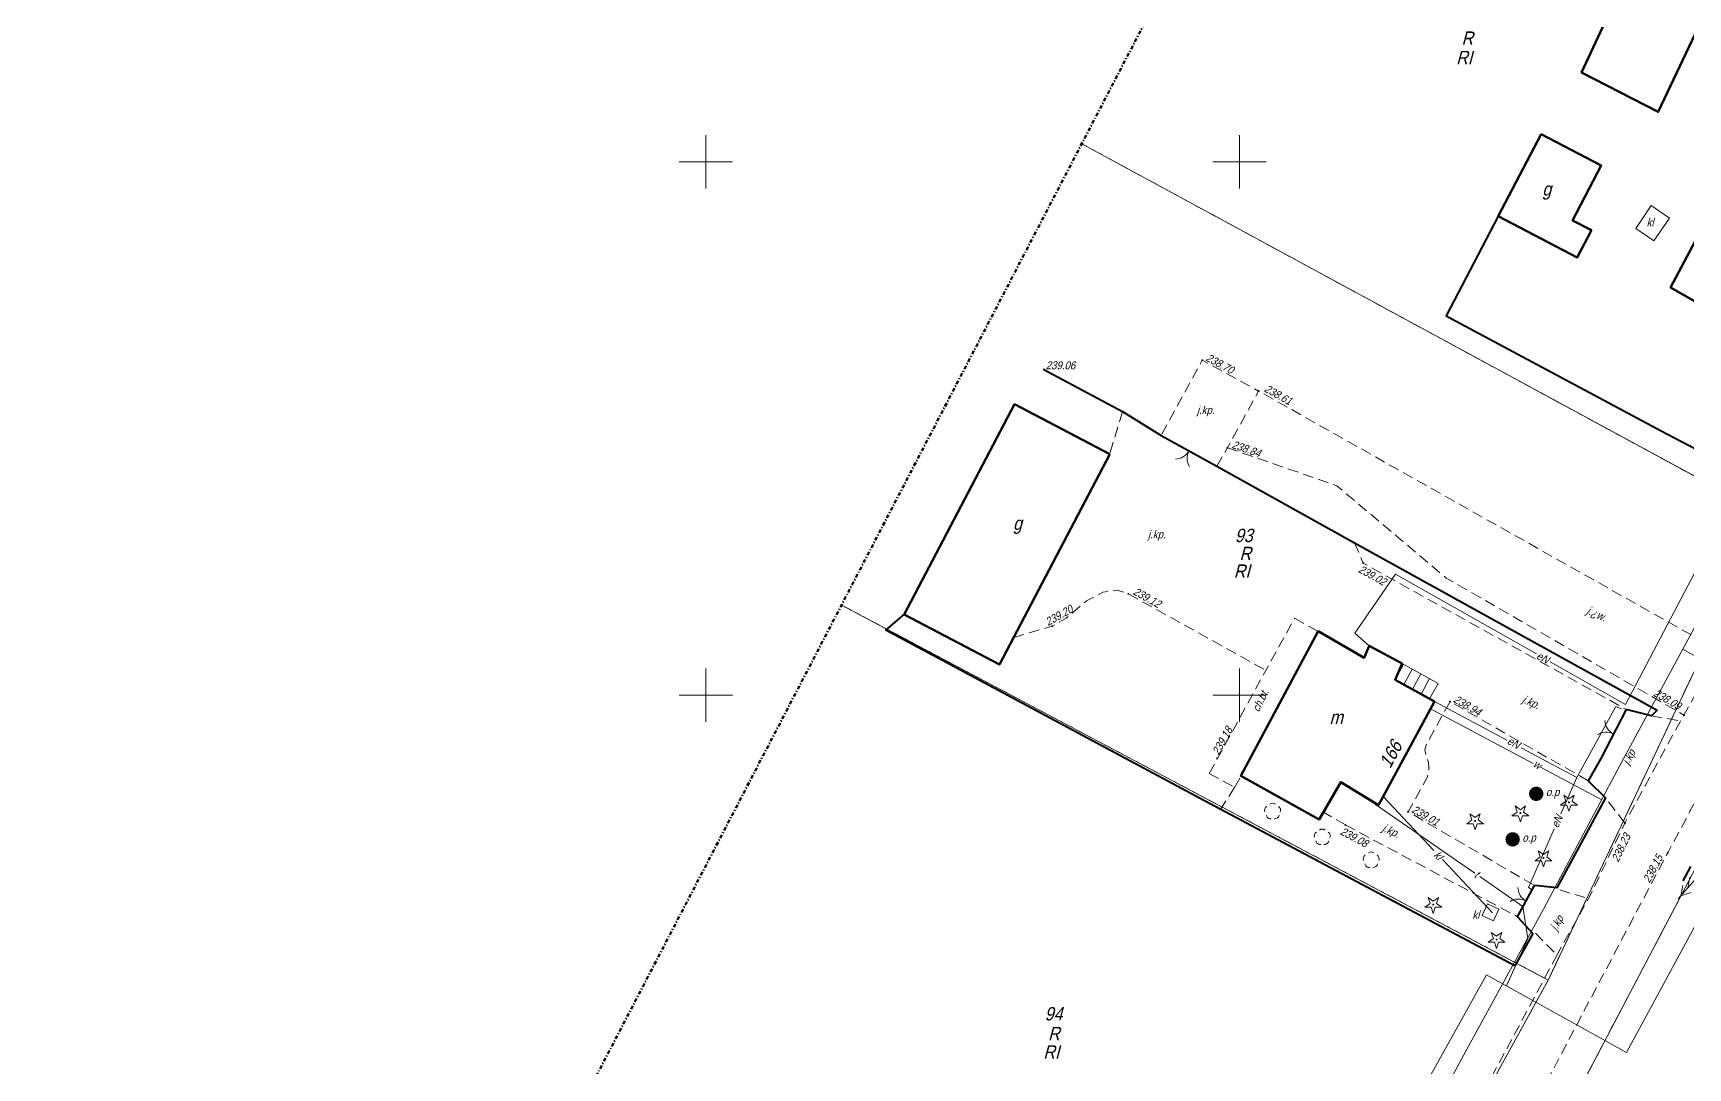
# Model space of a CAD drawing. Extents: x 7449598 to 7450455, y 5563374 to 5564952.
# Drawn here: x 7450036.9 to 7450192, y 5564465.1 to 5564562.1 of the extents above; entities that cross this region are included whole.
import ezdxf
from ezdxf.enums import TextEntityAlignment as Align

# ---------------------------------------------------------------- set-up
doc = ezdxf.new("R2010")
doc.units = 0
doc.header["$MEASUREMENT"] = 0
for name, pattern in [('216-500', [2.5, 1.5, -1]), ('218-500', [1, 0.5, -0.5]), ('420-500', [1.5, 1, -0.5]), ('DGN Style 4', [0.686427, 0.343214, -0.171607, 0, -0.171607])]:
    doc.linetypes.add(name, pattern=pattern)
for name, color, linetype, lineweight in [('61', 252, 'Continuous', 0), ('EDZPD_219', 7, 'Continuous', 0), ('EPGPO_216', 7, 'Continuous', 0), ('GUPWWZ_O', 18, 'Continuous', 13), ('GUPWZA', 7, 'Continuous', 0), ('SDRPK_420', 7, 'Continuous', 0), ('SDRPK_432', 7, 'Continuous', 0), ('SZOPO_902', 7, 'Continuous', 0), ('SZOPO_905', 7, 'Continuous', 0), ('SZZPZ_921', 7, 'Continuous', 0), ('UEEPO_585', 7, 'Continuous', 0), ('UKKPO_582', 7, 'Continuous', 0), ('UTTPO_586', 7, 'Continuous', 0), ('UWWPO_581', 7, 'Continuous', 0), ('Warstwa 1', 7, 'Continuous', 0), ('Warstwa 24', 7, 'Continuous', 0), ('Warstwa 26', 7, 'Continuous', 0), ('Warstwa 28', 7, 'Continuous', 0), ('Warstwa 29', 7, 'Continuous', 0), ('Warstwa 3', 7, 'Continuous', 0), ('Warstwa 4', 7, 'Continuous', 0), ('Warstwa 60', 7, 'Continuous', 0), ('Warstwa 8', 7, 'Continuous', 0), ('WUKPS_403', 7, 'Continuous', 0)]:
    doc.layers.add(name, color=color, linetype=linetype, lineweight=lineweight)
doc.styles.add('Style-WORKING_1250 I 0.26180', font='WORKING_1250.shx', dxfattribs={"oblique": 14.999978})

# ---------------------------------------------------------------- blocks, each defined once
blk = doc.blocks.new('PT01_18')
at = {"layer": 'Warstwa 1', "color": 30, "linetype": 'Continuous', "lineweight": 13}
for p, q in [((0.65, 0), (0, 0)), ((0.65, 0), (1.65, 0)), ((2.65, 0), (3.65, 0)), ((3.65, 0), (2.78, -0.5)), ((3.65, 0), (4.65, 0)), ((4.65, 0), (3.78, 0.5)), ((1.65, 0), (2.65, 0)), ((4.65, 0), (5, 0))]:
    blk.add_line(p, q, dxfattribs=at)
blk = doc.blocks.new('PE04_5')
at = {"layer": 'Warstwa 1', "color": 1, "linetype": 'Continuous', "lineweight": 13}
for p, q in [((0.65, 0), (0, 0)), ((0.65, 0), (1.65, 0)), ((2.65, 0), (3.65, 0)), ((3.65, 0), (4.65, 0)), ((4.65, 0), (3.78, 0.5)), ((1.65, 0), (2.65, 0)), ((4.65, 0), (3.78, -0.5)), ((4.65, 0), (5, 0))]:
    blk.add_line(p, q, dxfattribs=at)
blk = doc.blocks.new('926')
at = {"color": 0, "lineweight": -2}
for centre, radius, start, end in [((-350, 100), 400, 119.84816, 203.51949), ((0, 350), 400, 50.114, 129.886), ((350, 100), 400, 336.88451, 60.15184), ((-200, -300), 400, 187.477, 278.47884), ((200, -275), 425, 262.64593, 349.62892)]:
    blk.add_arc(centre, radius, start, end, dxfattribs=at)
blk = doc.blocks.new('905_1')
at = {"layer": 'SZOPO_905', "color": 7, "linetype": 'Continuous', "lineweight": 13}
for centre, start, end in [((-1.5, 0), 0, 60), ((1.5, 0), 120, 180)]:
    blk.add_arc(centre, 1.5, start, end, dxfattribs=at)
blk = doc.blocks.new('921')
at = {"layer": 'SZZPZ_921', "linetype": 'Continuous', "lineweight": 13}
h = blk.add_hatch(color=256, dxfattribs=at)
edge = h.paths.add_edge_path()
edge.add_arc((0, 0), 0.045, 0, 360)
at = {"layer": 'SZZPZ_921', "color": 96, "linetype": 'Continuous', "lineweight": 13}
for p, q in [((-0.3, 0.1), (-0.79, -0.26)), ((-0.49, 0.67), (-0.3, 0.1)), ((0, 0.32), (-0.49, 0.67)), ((0.49, 0.67), (0, 0.32)), ((0.3, 0.1), (0.49, 0.67)), ((0.79, -0.26), (0.3, 0.1)), ((-0.79, -0.26), (-0.19, -0.26)), ((-0.19, -0.26), (0, -0.83)), ((0, -0.83), (0.19, -0.26)), ((0.19, -0.26), (0.79, -0.26))]:
    blk.add_line(p, q, dxfattribs=at)
blk.add_circle((0, 0), 0.045, dxfattribs=at)
blk = doc.blocks.new('140_1')
at = {"layer": 'WUKPS_403', "linetype": 'Continuous', "lineweight": 13}
h = blk.add_hatch(color=256, dxfattribs=at)
edge = h.paths.add_edge_path()
edge.add_arc((0, 0), 0.045, 0, 360)
at = {"layer": 'WUKPS_403', "color": 7, "linetype": 'Continuous', "lineweight": 13}
blk.add_circle((0, 0), 0.045, dxfattribs=at)
blk = doc.blocks.new('KOLO')
blk.add_hatch(color=0).paths.add_polyline_path([(0, -5), (-1.2941, -4.82963), (-2.5, -4.33013), (-3.53553, -3.53553), (-4.33013, -2.5), (-4.82963, -1.2941), (-5, 0), (-4.82963, 1.2941), (-4.33013, 2.5), (-3.53553, 3.53553), (-2.5, 4.33013), (-1.2941, 4.82963), (0, 5), (1.2941, 4.82963), (2.5, 4.33013), (3.53553, 3.53553), (4.33013, 2.5), (4.82963, 1.2941), (5, 0), (4.82963, -1.2941), (4.33013, -2.5), (3.53553, -3.53553), (2.5, -4.33013), (1.2941, -4.82963)], flags=16)

msp = doc.modelspace()

# ---------------------------------------------------------------- linework, layer by layer
at = {"layer": 'EDZPD_219', "color": 96, "linetype": 'Continuous', "lineweight": 13}
for p, q in [((7450199.51, 5564516.82), (7450135.22, 5564551.69)), ((7450199.51, 5564516.82), (7450178.94, 5564473.31)), ((7450178.94, 5564473.31), (7450112.7, 5564508.46)), ((7450164.65, 5564430.38), (7450193.44, 5564485.1)), ((7450178.94, 5564473.31), (7450154.5, 5564428.88))]:
    msp.add_line(p, q, dxfattribs=at)
at = {"layer": 'EPGPO_216', "color": 96, "linetype": '216-500', "lineweight": 40, "flags": 128}
msp.add_lwpolyline([(7450194.61, 5564488.37), (7450193, 5564485.33), (7450191.53, 5564482.55)], dxfattribs=at)
at = {"layer": 'SDRPK_420', "color": 7, "linetype": '420-500', "lineweight": 13}
for p, q in [((7450194.97, 5564504.18), (7450151.8, 5564528.52)), ((7450139.03, 5564526.59), (7450137.85, 5564522.61)), ((7450147.17, 5564492.68), (7450155.17, 5564507.22)), ((7450188.62, 5564498.09), (7450191.33, 5564497.58)), ((7450147.17, 5564492.68), (7450148.57, 5564491.91)), ((7450159.93, 5564487.85), (7450157.87, 5564489.05)), ((7450159.93, 5564487.85), (7450176.06, 5564479.25))]:
    msp.add_line(p, q, dxfattribs=at)
at = {"layer": 'SDRPK_420', "color": 7, "linetype": '420-500', "lineweight": 13, "flags": 128}
for points in [[(7450147.89, 5564521.47), (7450148.88, 5564523.2), (7450151.8, 5564528.52), (7450146.51, 5564531.41), (7450142.66, 5564524.36)], [(7450148.88, 5564523.2), (7450159.14, 5564519.63), (7450169.38, 5564510.99), (7450191.67, 5564498.13)], [(7450160.79, 5564514.29), (7450161.6, 5564512.4), (7450186.24, 5564498.68)], [(7450128.84, 5564505.42), (7450132.45, 5564506.48), (7450133.77, 5564507.23), (7450135.66, 5564508.84), (7450137.2, 5564509.68), (7450138.58, 5564509.86), (7450139.6, 5564509.51), (7450152.48, 5564502.33)], [(7450147.17, 5564492.68), (7450155.17, 5564507.22)], [(7450155.17, 5564507.22), (7450157.38, 5564506)], [(7450194.97, 5564504.18), (7450191.67, 5564498.13), (7450191.33, 5564497.58), (7450186.13, 5564488.03), (7450182.84, 5564481.18), (7450179.78, 5564475.68)], [(7450157, 5564422.68), (7450168.64, 5564444.57), (7450190.14, 5564485.24), (7450197.58, 5564499.06)], [(7450182.7, 5564491.98), (7450169.74, 5564499.41), (7450167.57, 5564495.48), (7450167.38, 5564494.91), (7450167.48, 5564494.33), (7450167.72, 5564493.71), (7450167.76, 5564493.24), (7450167.76, 5564492.83), (7450167.61, 5564492.3), (7450165.81, 5564489.09), (7450177.67, 5564482.17)], [(7450147.17, 5564492.68), (7450149.55, 5564491.37)], [(7450149.55, 5564491.37), (7450150.14, 5564492.45)], [(7450149.55, 5564491.37), (7450148.22, 5564489.3)], [(7450186.13, 5564488.03), (7450184.31, 5564490.38)], [(7450180.03, 5564481.77), (7450182.37, 5564481.04)], [(7450177.74, 5564477.7), (7450179.49, 5564475.93)], [(7450179.78, 5564475.68), (7450164.56, 5564447.29), (7450154.67, 5564429.25)]]:
    msp.add_lwpolyline(points, dxfattribs=at)
at = {"layer": 'SZOPO_902', "color": 7, "linetype": 'Continuous', "lineweight": 40}
for p, q in [((7450142.66, 5564524.36), (7450147.89, 5564521.47)), ((7450186.24, 5564498.68), (7450183.88, 5564494.08)), ((7450183.88, 5564494.08), (7450182.7, 5564491.98)), ((7450176.06, 5564479.25), (7450177.67, 5564482.17))]:
    msp.add_line(p, q, dxfattribs=at)
at = {"layer": 'SZOPO_902', "color": 7, "linetype": 'Continuous', "lineweight": 40, "flags": 128}
for points in [[(7450174.26, 5564544.91), (7450169.39, 5564535.58), (7450189.99, 5564524.55)], [(7450189.99, 5564524.55), (7450199.35, 5564519.67), (7450205.76, 5564531.7), (7450209.7, 5564538.79), (7450210.15, 5564539.59)], [(7450131.68, 5564530.55), (7450139.03, 5564526.59), (7450142.66, 5564524.36)], [(7450147.89, 5564521.47), (7450160.79, 5564514.29), (7450189.17, 5564498.6), (7450189.17, 5564498.6), (7450188.62, 5564498.09), (7450186.24, 5564498.68)], [(7450175.82, 5564474.64), (7450147.2, 5564489.86), (7450116.86, 5564506.12), (7450118.59, 5564507.56)], [(7450182.7, 5564491.98), (7450184.31, 5564490.38), (7450179.76, 5564481.96), (7450177.67, 5564482.17)], [(7450176.06, 5564479.25), (7450177.5, 5564477.68), (7450175.82, 5564474.64)]]:
    msp.add_lwpolyline(points, dxfattribs=at)
at = {"layer": 'UEEPO_585', "color": 1, "linetype": 'Continuous', "lineweight": 13}
for p, q in [((7450175.06, 5564495.79), (7450168.29, 5564499.41)), ((7450181.61, 5564492.29), (7450176.41, 5564495.07))]:
    msp.add_line(p, q, dxfattribs=at)
at = {"layer": 'UEEPO_585', "color": 1, "linetype": 'Continuous', "lineweight": 13, "flags": 128}
for points in [[(7450179.13, 5564503.14), (7450186.18, 5564499.15), (7450196.63, 5564519), (7450202.27, 5564516.42)], [(7450162.15, 5564504.63), (7450160.82, 5564505.84), (7450164.62, 5564511.35), (7450177.83, 5564503.88)], [(7450181.61, 5564492.29), (7450185.27, 5564498.96), (7450185.82, 5564498.72)], [(7450181.61, 5564492.29), (7450180.12, 5564488.9)], [(7450179.5, 5564487.5), (7450177.08, 5564481.98), (7450177.51, 5564481.73)]]:
    msp.add_lwpolyline(points, dxfattribs=at)
at = {"layer": 'UKKPO_582', "color": 7, "linetype": 'Continuous', "lineweight": 13, "flags": 128}
msp.add_lwpolyline([(7450190.31, 5564544.72), (7450188.6, 5564545.89), (7450187.14, 5564543.76), (7450188.84, 5564542.59)], close=True, dxfattribs=at)
msp.add_lwpolyline([(7450190.31, 5564544.72), (7450188.6, 5564545.89), (7450187.14, 5564543.76), (7450188.84, 5564542.59), (7450190.31, 5564544.72)], dxfattribs=at)
at = {"layer": 'UKKPO_582', "color": 36, "linetype": 'Continuous', "lineweight": 13, "flags": 128}
for points in [[(7450163.46, 5564490.51), (7450168.22, 5564485.46)], [(7450169.02, 5564484.6), (7450173.71, 5564479.62)], [(7450172.74, 5564479.38), (7450173.24, 5564480.47), (7450174.33, 5564479.96), (7450173.82, 5564478.87), (7450172.74, 5564479.38)]]:
    msp.add_lwpolyline(points, dxfattribs=at)
at = {"layer": 'UTTPO_586', "color": 30, "linetype": 'Continuous', "lineweight": 13, "flags": 128}
for points in [[(7450217.38, 5564526.33), (7450211.33, 5564515.81), (7450208.53, 5564509.94), (7450206.74, 5564505.76), (7450205.36, 5564500.56), (7450194.9, 5564482.47), (7450186.29, 5564466.54), (7450173.16, 5564473.8), (7450163.32, 5564456.11), (7450152.23, 5564435.84), (7450139.23, 5564411.73), (7450130.19, 5564394.54)], [(7450172.07, 5564483.33), (7450161.53, 5564490.62)], [(7450175.04, 5564472.77), (7450177.02, 5564477.2), (7450176.57, 5564480.22), (7450172.54, 5564483.01)]]:
    msp.add_lwpolyline(points, dxfattribs=at)
at = {"layer": 'UWWPO_581', "color": 5, "linetype": 'Continuous', "lineweight": 13, "flags": 128}
for points in [[(7450152.82, 5564432.98), (7450163.48, 5564452.3), (7450171.25, 5564466.7), (7450178.5, 5564479.95), (7450185.42, 5564492.95), (7450198.83, 5564517.78), (7450201.6, 5564523.29)], [(7450191.56, 5564504.31), (7450196.65, 5564501.45)], [(7450167.91, 5564498.72), (7450177.53, 5564493.62)], [(7450178.22, 5564493.26), (7450183.97, 5564490.22)]]:
    msp.add_lwpolyline(points, dxfattribs=at)
at = {"layer": 'Warstwa 29', "color": 96, "linetype": '218-500', "lineweight": 13}
for p, q in [((7450135.22, 5564551.69), (7450199.51, 5564516.82)), ((7450199.51, 5564516.82), (7450135.22, 5564551.69)), ((7450178.94, 5564473.31), (7450199.51, 5564516.82)), ((7450199.51, 5564516.82), (7450178.94, 5564473.31)), ((7450178.94, 5564473.31), (7450112.7, 5564508.46)), ((7450112.7, 5564508.46), (7450178.94, 5564473.31)), ((7450193.44, 5564485.1), (7450164.65, 5564430.38)), ((7450164.65, 5564430.38), (7450193.44, 5564485.1)), ((7450154.5, 5564428.88), (7450178.94, 5564473.31)), ((7450178.94, 5564473.31), (7450154.5, 5564428.88))]:
    msp.add_line(p, q, dxfattribs=at)
at = {"layer": 'Warstwa 3', "color": 7, "linetype": 'Continuous', "lineweight": 53, "flags": 128}
for points in [[(7450188.02, 5564571.19), (7450195.34, 5564567.56), (7450189.26, 5564554.68), (7450182.07, 5564558.38)], [(7450178.27, 5564552.59), (7450174.26, 5564544.91), (7450181.67, 5564541.04), (7450182.99, 5564543.58), (7450181.22, 5564544.5), (7450183.91, 5564549.65)], [(7450194.24, 5564545.44), (7450202.18, 5564540.9), (7450198.49, 5564533.62), (7450190.42, 5564538.23)], [(7450137.85, 5564522.61), (7450127.51, 5564502.88), (7450118.59, 5564507.56), (7450128.92, 5564527.28)], [(7450157.38, 5564506), (7450161.69, 5564503.5), (7450162.15, 5564504.63), (7450165.25, 5564502.98), (7450164.59, 5564501.46), (7450168.29, 5564499.41), (7450163.02, 5564489.7), (7450159.52, 5564491.87), (7450157.47, 5564488.36), (7450150.14, 5564492.45)]]:
    msp.add_lwpolyline(points, close=True, dxfattribs=at)
at = {"layer": 'Warstwa 60', "color": 7, "linetype": 'Continuous', "lineweight": 13}
for p, q in [((7450100, 5564547.5), (7450100, 5564552.5)), ((7450150, 5564547.5), (7450150, 5564552.5)), ((7450097.5, 5564550), (7450102.5, 5564550)), ((7450147.5, 5564550), (7450152.5, 5564550)), ((7450100, 5564500), (7450100, 5564502.5)), ((7450100, 5564497.5), (7450100, 5564502.5)), ((7450150, 5564500), (7450150, 5564502.5)), ((7450150, 5564497.5), (7450150, 5564502.5)), ((7450097.5, 5564500), (7450102.5, 5564500)), ((7450100, 5564497.5), (7450100, 5564500)), ((7450147.5, 5564500), (7450152.5, 5564500)), ((7450150, 5564497.5), (7450150, 5564500))]:
    msp.add_line(p, q, dxfattribs=at)
at = {"layer": 'Warstwa 60', "color": 7, "linetype": 'Continuous', "lineweight": 0, "ltscale": 0.01}
msp.add_line((7450181.67, 5564541.04), (7450174.26, 5564544.91), dxfattribs=at)
at = {"layer": 'Warstwa 60', "color": 7, "linetype": 'Continuous', "lineweight": 13, "ltscale": 0.1}
msp.add_line((7450165.4, 5564501.01), (7450166.2, 5564502.46), dxfattribs=at)
at = {"layer": 'Warstwa 60', "color": 7, "flags": 128}
for points in [[(7450178.28, 5564552.59), (7450174.26, 5564544.91), (7450181.67, 5564541.04), (7450183, 5564543.58), (7450181.22, 5564544.5), (7450183.91, 5564549.65), (7450178.28, 5564552.59)], [(7450181.67, 5564541.04), (7450174.26, 5564544.91)]]:
    msp.add_lwpolyline(points, dxfattribs=at)
at = {"layer": 'Warstwa 60', "color": 7, "linetype": 'Continuous', "lineweight": 13, "ltscale": 0.1, "flags": 128}
msp.add_lwpolyline([(7450165.25, 5564502.98), (7450164.59, 5564501.46), (7450164.59, 5564501.46), (7450167.83, 5564499.67), (7450168.63, 5564501.12)], close=True, dxfattribs=at)
at = {"layer": 'Warstwa 60', "color": 7, "lineweight": 13, "flags": 128}
for points in [[(7450164.59, 5564501.46), (7450165.39, 5564502.9)], [(7450166.21, 5564500.57), (7450167.01, 5564502.01)], [(7450167.02, 5564500.12), (7450167.82, 5564501.57)]]:
    msp.add_lwpolyline(points, dxfattribs=at)
at = {"layer": 'Warstwa 8', "color": 7, "linetype": 'DGN Style 4', "lineweight": 53, "flags": 128}
msp.add_lwpolyline([(7450242.25, 5564757.19), (7450281.76, 5564736.22), (7450381.95, 5564923.76), (7450454.95, 5564884.92), (7450405.4, 5564791.85), (7450392.83, 5564798.55), (7450342.94, 5564703.75), (7450227.05, 5564484.37), (7450154.83, 5564348.79), (7449690.29, 5563497.19), (7449618.91, 5563522.75), (7449629.01, 5563547.14), (7449943.26, 5564118.2), (7449916.28, 5564132.94), (7449953.15, 5564197.69), (7449979.3, 5564183.67), (7450084.83, 5564375.48), (7450052.49, 5564392.85)], close=True, dxfattribs=at)

# ---------------------------------------------------------------- block references
at = {"color": 96, "lineweight": 13, "xscale": 0.001, "yscale": 0.001, "zscale": 0.001}
for p in [(7450153.11, 5564489.13), (7450157.77, 5564486.72), (7450162.35, 5564484.57)]:
    msp.add_blockref('926', p, dxfattribs=at)
at = {"layer": 'GUPWZA', "color": 7, "lineweight": 0, "ltscale": 0.1, "xscale": 0.135, "yscale": 0.135, "zscale": 0.135, "rotation": 285.8189826738943}
for p in [(7450177.82, 5564490.77), (7450175.61, 5564486.5)]:
    msp.add_blockref('KOLO', p, dxfattribs=at)
at = {"layer": 'SZOPO_905', "color": 7, "linetype": 'Continuous', "lineweight": 13}
for p, rotation in [((7450145.28, 5564522.92), 151.0757826903404), ((7450185.06, 5564496.38), 62.84020432651046), ((7450176.87, 5564480.71), 61.12898209892698)]:
    msp.add_blockref('905_1', p, dxfattribs=dict(at, rotation=rotation))
at = {"layer": 'SZZPZ_921', "color": 96, "linetype": 'Continuous', "lineweight": 13}
for p in [(7450180.89, 5564489.97), (7450172.09, 5564488.23), (7450176.33, 5564488.96), (7450178.5, 5564484.76), (7450168.17, 5564480.39), (7450174.1, 5564477.11)]:
    msp.add_blockref('921', p, dxfattribs=at)
at = {"layer": 'Warstwa 1', "color": 30, "linetype": 'Continuous', "lineweight": 13, "xscale": 0.9999967934451977, "yscale": 0.9999967934451977, "zscale": 0.9999967934451977, "rotation": 229.1324065443115}
msp.add_blockref('PT01_18', (7450194.41, 5564484.72), dxfattribs=at)
at = {"layer": 'Warstwa 1', "color": 1, "linetype": 'Continuous', "lineweight": 13, "xscale": 0.9999967934451977, "yscale": 0.9999967934451977, "zscale": 0.9999967934451977, "rotation": 229.1324065443115}
msp.add_blockref('PE04_5', (7450194.41, 5564484.72), dxfattribs=at)
at = {"layer": 'WUKPS_403', "color": 7, "linetype": 'Continuous', "lineweight": 13}
for p in [(7450131.68, 5564530.55), (7450146.51, 5564531.41)]:
    msp.add_blockref('140_1', p, dxfattribs=at)
for p, rotation in [((7450151.8, 5564528.52), 330.0176188806003), ((7450148.88, 5564523.2), 330.5849368407712), ((7450161.6, 5564512.4), 330.1644500372321), ((7450139.6, 5564509.51), 29.6044507282249), ((7450132.45, 5564506.48), 331.9348882235524), ((7450169.74, 5564499.41), 330.8505012699679), ((7450191.67, 5564498.13), 330.5849368407712), ((7450147.92, 5564494.1), 340.8144943823667), ((7450165.81, 5564489.09), 330.1644500372321), ((7450159.93, 5564487.85), 61.17441126774054), ((7450186.13, 5564488.03), 330.8901444421664), ((7450190.14, 5564485.24), 64.34539957797291)]:
    msp.add_blockref('140_1', p, dxfattribs=dict(at, rotation=rotation))

# ---------------------------------------------------------------- texts
at = {"layer": '61', "color": 1, "lineweight": 13, "style": 'Style-WORKING_1250 I 0.26180', "oblique": 15, "width": 0.900007}
for rotation, p in [(330.9867, (7450175.19, 5564495.83)), (66.2483, (7450179.52, 5564487.65))]:
    msp.add_text('eN', height=0.75, rotation=rotation, dxfattribs=at).set_placement(p, align=Align.MIDDLE_LEFT)
at = {"layer": 'GUPWWZ_O', "color": 7, "linetype": 'Continuous', "lineweight": 0, "style": 'Style-WORKING_1250 I 0.26180', "oblique": 15, "width": 0.900007}
for p in [(7450178.73, 5564490.33), (7450176.52, 5564486.06)]:
    msp.add_text('o.p', height=0.75, rotation=359.9998, dxfattribs=at).set_placement(p, align=Align.BOTTOM_LEFT)
at = {"layer": 'SDRPK_432', "color": 7, "linetype": 'Continuous', "lineweight": 0, "style": 'Style-WORKING_1250 I 0.26180', "oblique": 15, "width": 0.900007}
for p in [(7450146.01, 5564526.36), (7450141.43, 5564514.71)]:
    msp.add_text('j.kp.', height=0.75, dxfattribs=at).set_placement(p)
at = {"layer": 'UEEPO_585', "color": 1, "lineweight": 13, "style": 'Style-WORKING_1250 I 0.26180', "oblique": 15, "width": 0.900007}
msp.add_text('eN', height=0.75, rotation=331.3895, dxfattribs=at).set_placement((7450177.93, 5564503.81), align=Align.MIDDLE_LEFT)
at = {"layer": 'UKKPO_582', "color": 7, "linetype": 'Continuous', "lineweight": 13, "style": 'Style-WORKING_1250 I 0.26180', "oblique": 15, "width": 0.900007}
msp.add_text('kl', height=0.75, dxfattribs=at).set_placement((7450188.17, 5564543.96))
at = {"layer": 'UKKPO_582', "color": 36, "lineweight": 13, "style": 'Style-WORKING_1250 I 0.26180', "oblique": 15, "width": 0.900007}
msp.add_text('kl', height=0.75, rotation=313.2592, dxfattribs=at).set_placement((7450168.21, 5564484.58), align=Align.BOTTOM_CENTER)
msp.add_text('kl', height=0.75, rotation=0.0663, dxfattribs=at).set_placement((7450171.84, 5564478.83), align=Align.BOTTOM_LEFT)
at = {"layer": 'UTTPO_586', "color": 30, "lineweight": 13, "style": 'Style-WORKING_1250 I 0.26180', "oblique": 15, "width": 0.900007}
msp.add_text('t', height=0.75, rotation=325.8392, dxfattribs=at).set_placement((7450172.15, 5564483.32), align=Align.MIDDLE_LEFT)
at = {"layer": 'UWWPO_581', "color": 5, "linetype": 'Continuous', "lineweight": 13, "style": 'Style-WORKING_1250 I 0.26180', "oblique": 15, "width": 0.900007}
msp.add_text('w', height=0.75, rotation=330.7086, dxfattribs=at).set_placement((7450177.64, 5564493.68), align=Align.MIDDLE_LEFT)
at = {"layer": 'Warstwa 1', "color": 7, "linetype": 'Continuous', "lineweight": 0, "style": 'Style-WORKING_1250 I 0.26180', "oblique": 15, "width": 0.900007}
for s, rotation, p in [('j.%%191w.', 336.0873, (7450182.47, 5564507.67)), ('ch.bt.', 64.1145, (7450151.82, 5564498.37)), ('j.kp.', 336.0873, (7450176.44, 5564499.35)), ('j.kp', 61.1029, (7450186.48, 5564493.42)), ('j.kp.', 336.0873, (7450163.31, 5564487.29)), ('j.kp', 61.1029, (7450179.74, 5564477.87))]:
    msp.add_text(s, height=0.75, rotation=rotation, dxfattribs=at).set_placement(p)
at = {"layer": 'Warstwa 1', "color": 7, "linetype": 'Continuous', "lineweight": 30, "style": 'Style-WORKING_1250 I 0.26180', "oblique": 15, "width": 0.895998}
msp.add_text('166', height=1.25, rotation=61.5471, dxfattribs=at).set_placement((7450164.72, 5564494.16), align=Align.CENTER)
at = {"layer": 'Warstwa 24', "color": 96, "linetype": 'Continuous', "lineweight": 30, "style": 'Style-WORKING_1250 I 0.26180', "oblique": 15, "width": 0.899997}
for s, p in [('93', (7450149.57, 5564514.36)), ('94', (7450131.74, 5564469.53))]:
    msp.add_text(s, height=1.25, dxfattribs=at).set_placement(p)
at = {"layer": 'Warstwa 26', "color": 96, "linetype": 'Continuous', "lineweight": 30, "style": 'Style-WORKING_1250 I 0.26180', "oblique": 15, "width": 0.899997}
for p in [(7450170.32, 5564559.15), (7450149.47, 5564511.02), (7450131.62, 5564465.95)]:
    msp.add_text('RI', height=1.25, dxfattribs=at).set_placement(p)
at = {"layer": 'Warstwa 28', "color": 96, "linetype": 'Continuous', "lineweight": 30, "style": 'Style-WORKING_1250 I 0.26180', "oblique": 15, "width": 0.899997}
for p in [(7450170.82, 5564560.97), (7450150.01, 5564512.67), (7450132.07, 5564467.68)]:
    msp.add_text('R', height=1.25, dxfattribs=at).set_placement(p)
at = {"layer": 'Warstwa 4', "color": 7, "linetype": 'Continuous', "lineweight": 30, "style": 'Style-WORKING_1250 I 0.26180', "oblique": 15, "width": 0.899997}
for s, p in [('g', (7450178.39, 5564546.83)), ('g', (7450128.78, 5564515.5)), ('m', (7450158.45, 5564497.32))]:
    msp.add_text(s, height=1.25, dxfattribs=at).set_placement(p)
at = {"layer": 'WUKPS_403', "color": 7, "linetype": 'Continuous', "lineweight": 13, "style": 'Style-WORKING_1250 I 0.26180', "oblique": 15, "width": 0.900007}
msp.add_text('239.06', height=0.75, dxfattribs=at).set_placement((7450131.85, 5564530.55))
for s, rotation, p in [('238.70', 331.3516, (7450146.78, 5564531.41)), ('238.61', 330.5849, (7450152.25, 5564528.52)), ('238.84', 340.8145, (7450149.22, 5564523.2)), ('239.02', 330.8901, (7450161.07, 5564511.59)), ('239.12', 330.8505, (7450139.95, 5564509.51)), ('239.20', 29.6045, (7450132.07, 5564506.48)), ('238.94', 330.1645, (7450169.98, 5564499.41)), ('238.09', 330.0176, (7450188.73, 5564499.99)), ('239.18', 61.1744, (7450148.06, 5564494.34)), ('239.01', 330.1645, (7450166.06, 5564489.09)), ('239.08', 331.9349, (7450159.36, 5564487.02)), ('238.23', 64.3454, (7450185.51, 5564484.31)), ('238.15', 62.137, (7450188.44, 5564482.36))]:
    msp.add_text(s, height=0.75, rotation=rotation, dxfattribs=at).set_placement(p)

doc.saveas('drawing.dxf')
